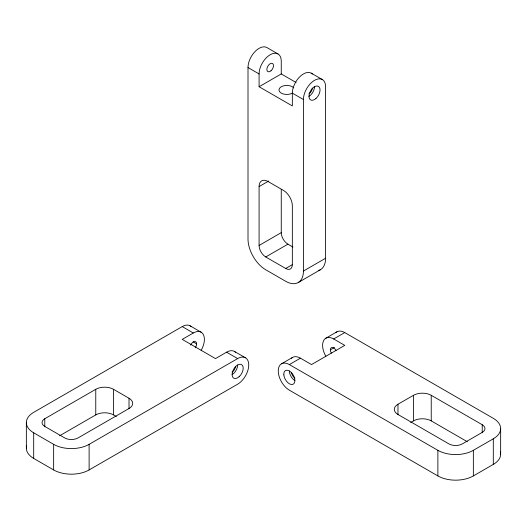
<?xml version="1.0" encoding="UTF-8"?>
<svg xmlns="http://www.w3.org/2000/svg" width="527" height="527" viewBox="0 0 527 527"><rect width="100%" height="100%" fill="white"/><g stroke="black" fill="none" stroke-linecap="round" stroke-linejoin="round"><path stroke-width="0.79" d="M281.26 73.945L281.26 61.145A15.678 9.051 -60 0 0 270.173 54.742A15.678 9.051 -60 0 0 259.086 73.945L259.086 86.738L281.26 73.945L296.115 82.522M292.617 264.488L285.693 268.493L265.74 256.972A9.407 5.428 60 0 1 259.086 245.45L259.086 186.578L268.79 180.978M259.086 245.45L281.26 232.651L281.26 189.312M265.74 256.972L287.907 244.172L292.9 247.051M191.196 326.687A15.678 9.051 -60 0 0 182.23 326.588L33.695 412.345A25.079 14.479 0 0 0 33.695 432.819L33.695 458.418L53.649 469.939A25.079 14.479 0 0 0 89.116 469.939L237.651 384.183A15.678 9.051 -60 0 0 248.737 364.987A15.678 9.051 -60 0 0 237.651 358.584L226.564 352.188L215.484 358.584L182.23 339.388L193.31 332.992A15.678 9.051 -60 0 1 203.554 334.974A15.678 9.051 -60 0 1 201.149 350.31M44.782 426.745L44.782 418.741L95.769 389.301A12.543 7.24 0 0 1 113.503 389.301L129.023 398.26L129.023 408.662M303.427 271.049L325.594 258.25L325.594 86.738A15.678 9.051 -60 0 0 314.514 80.341A15.678 9.051 -60 0 0 303.427 99.537L303.427 271.049A25.079 14.479 60 0 1 285.693 281.286L265.74 269.771A25.079 14.479 60 0 1 248.006 239.054L248.006 67.542A15.678 9.051 -60 0 1 254.851 51.765A15.678 9.051 -60 0 1 266.925 47.568L278.012 53.965M298.236 282.531L320.403 269.732M59.65 435.757L95.769 414.901A12.543 7.24 0 0 1 113.503 414.901L116.329 416.534M33.695 432.819L53.649 444.34A25.079 14.479 0 0 0 89.116 444.34L237.651 358.584M281.51 363.795L292.597 357.398M325.851 338.196L336.937 331.799M500.34 451.902A25.079 14.479 0 0 1 493.305 464.406L473.351 475.927A25.079 14.479 0 0 1 437.884 475.927L289.349 390.171A15.678 9.051 60 0 1 278.263 370.975A15.678 9.051 60 0 1 289.349 364.572L300.436 358.176L311.516 364.572L344.77 345.376L333.69 338.973A15.678 9.051 60 0 0 323.446 340.962A15.678 9.051 60 0 0 325.851 356.298M333.69 338.973L344.77 332.577L493.305 418.333A25.079 14.479 0 0 1 493.305 438.807L493.305 464.406M330.363 349.856L334.52 347.458M397.977 414.65L397.977 404.249L413.497 395.29A12.543 7.24 0 0 1 431.231 395.29L482.218 424.729L482.218 432.726M410.671 422.516L413.497 420.889A12.543 7.24 0 0 1 431.231 420.889L467.35 441.745M289.349 364.572L437.884 450.328A25.079 14.479 0 0 0 473.351 450.328L493.305 438.807M311.266 73.167L322.353 79.564M248.006 67.542L259.086 73.945M303.427 99.537L292.34 93.141A7.839 4.526 0 0 1 280.707 92.792A7.839 4.526 0 0 1 282.531 86.145A7.839 4.526 0 0 1 293.783 87.884M259.086 86.738L292.34 105.94L292.34 93.141A15.678 9.051 -60 0 1 300.001 76.547A15.678 9.051 -60 0 1 312.392 74.037M190.063 325.811L201.149 332.214M234.403 351.41L245.49 357.813M182.23 326.588L193.31 332.992M193.172 341.865L196.637 343.867M500.65 428.57L500.65 454.169M473.351 450.328L473.351 475.927M437.884 450.328L437.884 475.927M431.231 395.29L431.231 420.889M413.497 395.29L413.497 420.889M113.503 389.301L113.503 414.901M95.769 389.301L95.769 414.901M89.116 444.34L89.116 469.939M53.649 444.34L53.649 469.939M26.35 422.582L26.35 448.181M294.889 380.573A7.839 4.526 60 0 1 289.349 370.975M294.889 378.011A4.703 2.714 60 0 1 291.569 372.253M335.804 332.675A15.678 9.051 60 0 1 344.77 332.577M291.464 358.274A15.678 9.051 60 0 1 300.436 358.176M331.338 353.13A4.703 2.714 60 0 1 331.338 347.701A4.703 2.714 60 0 1 336.042 350.415M397.977 404.249A12.543 7.24 0 0 0 397.977 414.492L448.964 443.925A9.407 5.428 0 0 0 462.265 443.925L482.218 432.41A9.407 5.428 0 0 0 482.218 424.729M237.651 364.987A7.839 4.526 -60 0 1 232.111 374.585M235.431 366.265A4.703 2.714 -60 0 1 232.111 372.022M226.564 352.188A15.678 9.051 -60 0 1 235.536 352.286M33.695 458.418A25.079 14.479 0 0 1 26.66 445.914M190.622 345.086A4.703 2.714 -60 0 1 195.662 341.713A4.703 2.714 -60 0 1 195.267 347.767M44.782 418.741A9.407 5.428 0 0 0 44.782 426.422L64.735 437.944A9.407 5.428 0 0 0 78.036 437.944L129.023 408.504A12.543 7.24 0 0 0 129.023 398.26M314.514 86.738A7.839 4.526 -60 0 1 308.967 96.342M312.294 88.022A4.703 2.714 -60 0 1 308.967 93.78M325.594 258.25A25.079 14.479 60 0 1 318.288 270.595M287.907 244.172A9.407 5.428 60 0 1 281.26 232.651M259.086 186.578A12.543 7.24 60 0 1 267.96 181.453L283.473 190.412A12.543 7.24 60 0 1 292.34 205.774L292.34 264.653A9.407 5.428 60 0 1 285.693 268.493M283.836 374.862A7.839 4.526 60 0 0 292.61 384.433A7.839 4.526 60 0 0 291.602 372.826A7.839 4.526 60 0 0 283.836 374.862M239.087 376.739A7.839 4.526 -60 0 0 241.57 364.598A7.839 4.526 -60 0 0 232.295 372.82A7.839 4.526 -60 0 0 239.087 376.739M315.943 98.496A7.839 4.526 -60 0 0 318.433 86.356A7.839 4.526 -60 0 0 309.158 94.577A7.839 4.526 -60 0 0 315.943 98.496M271.036 70.756A4.703 2.714 -60 0 0 272.525 63.471A4.703 2.714 -60 0 0 266.965 68.405A4.703 2.714 -60 0 0 271.036 70.756"/></g></svg>
